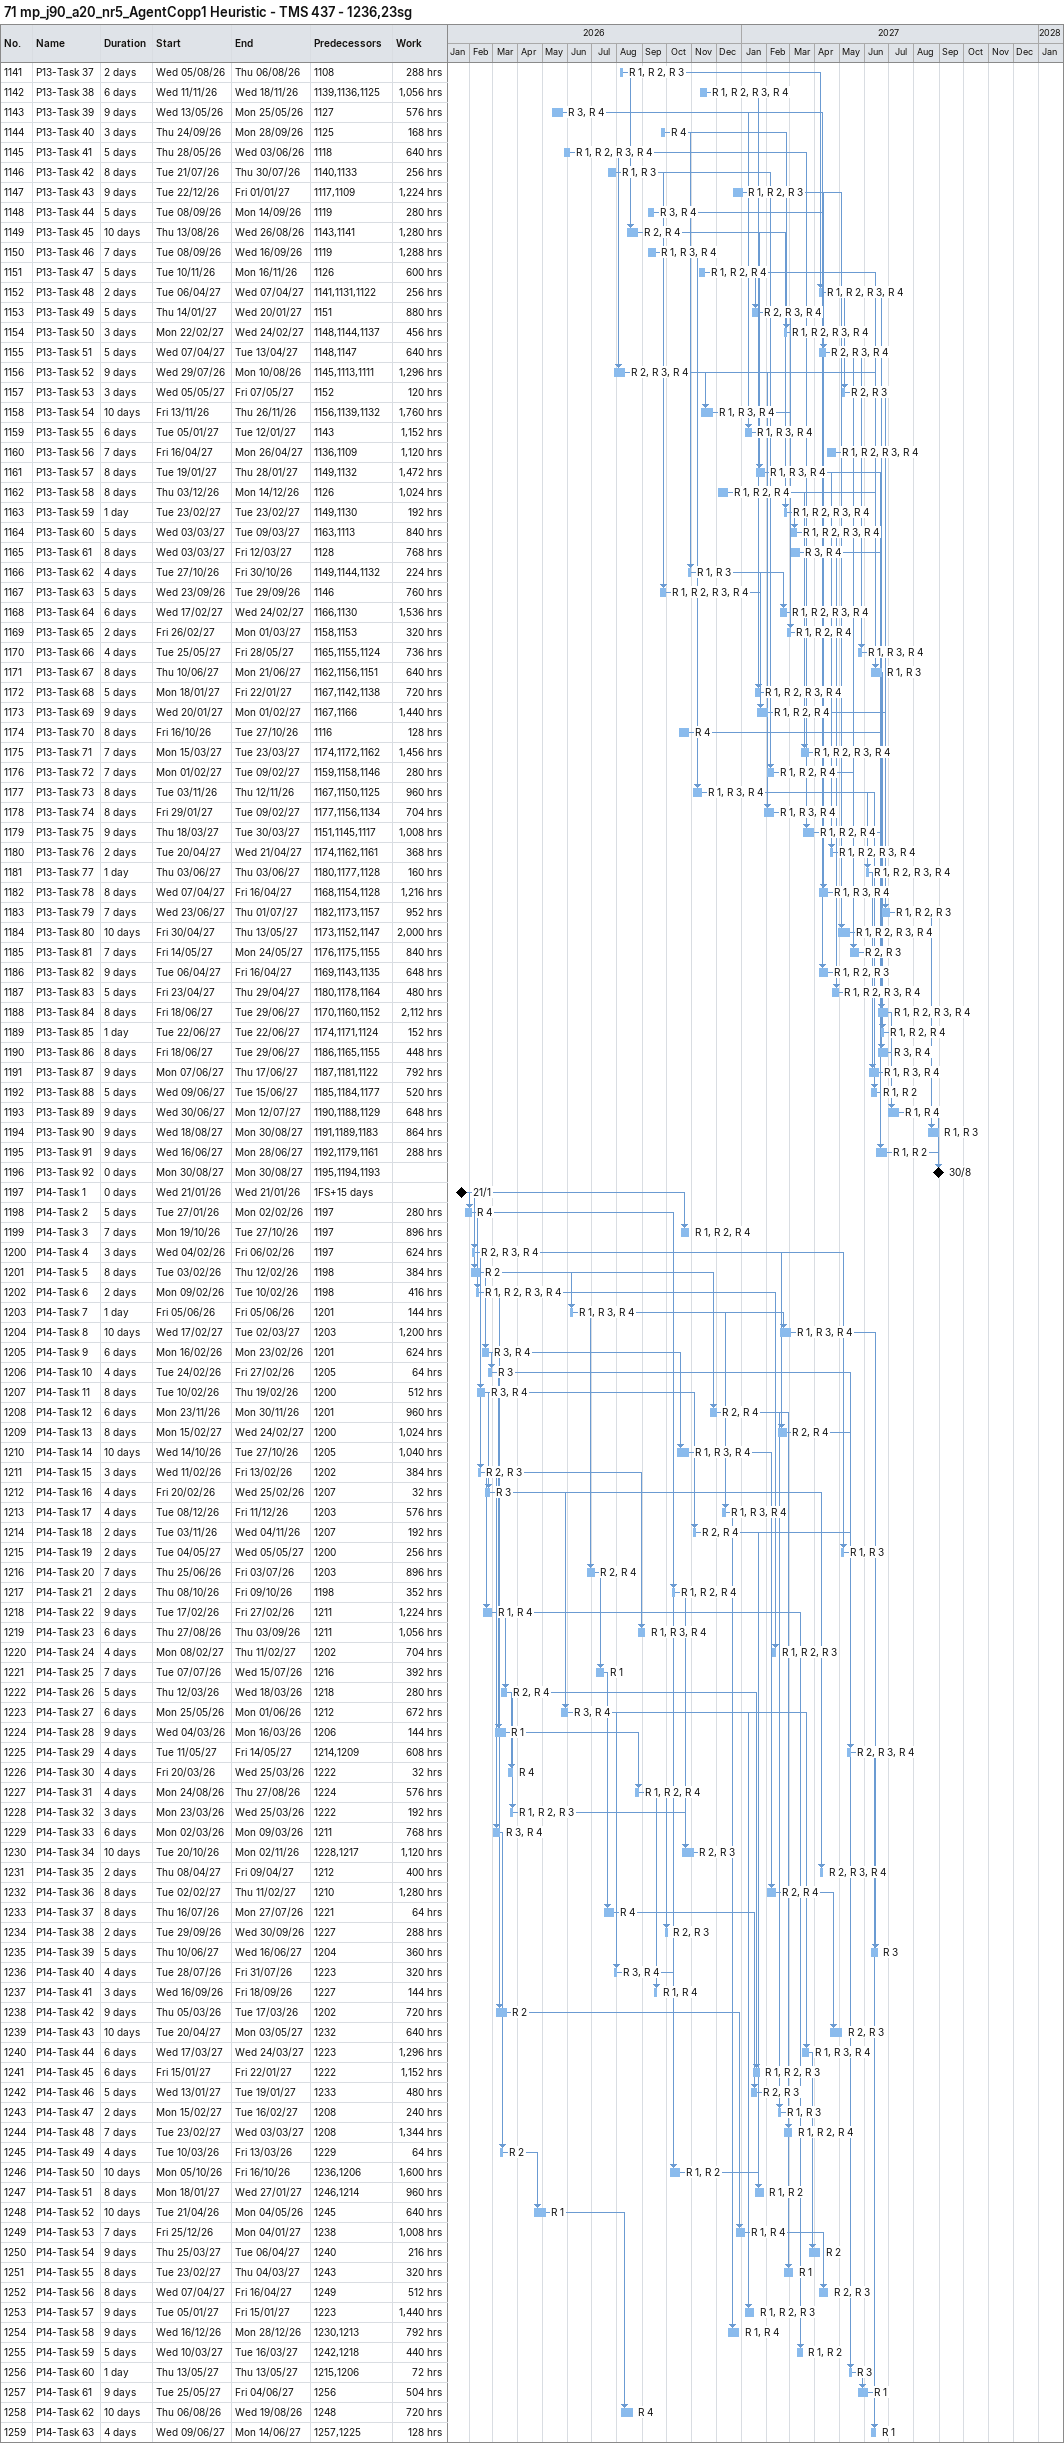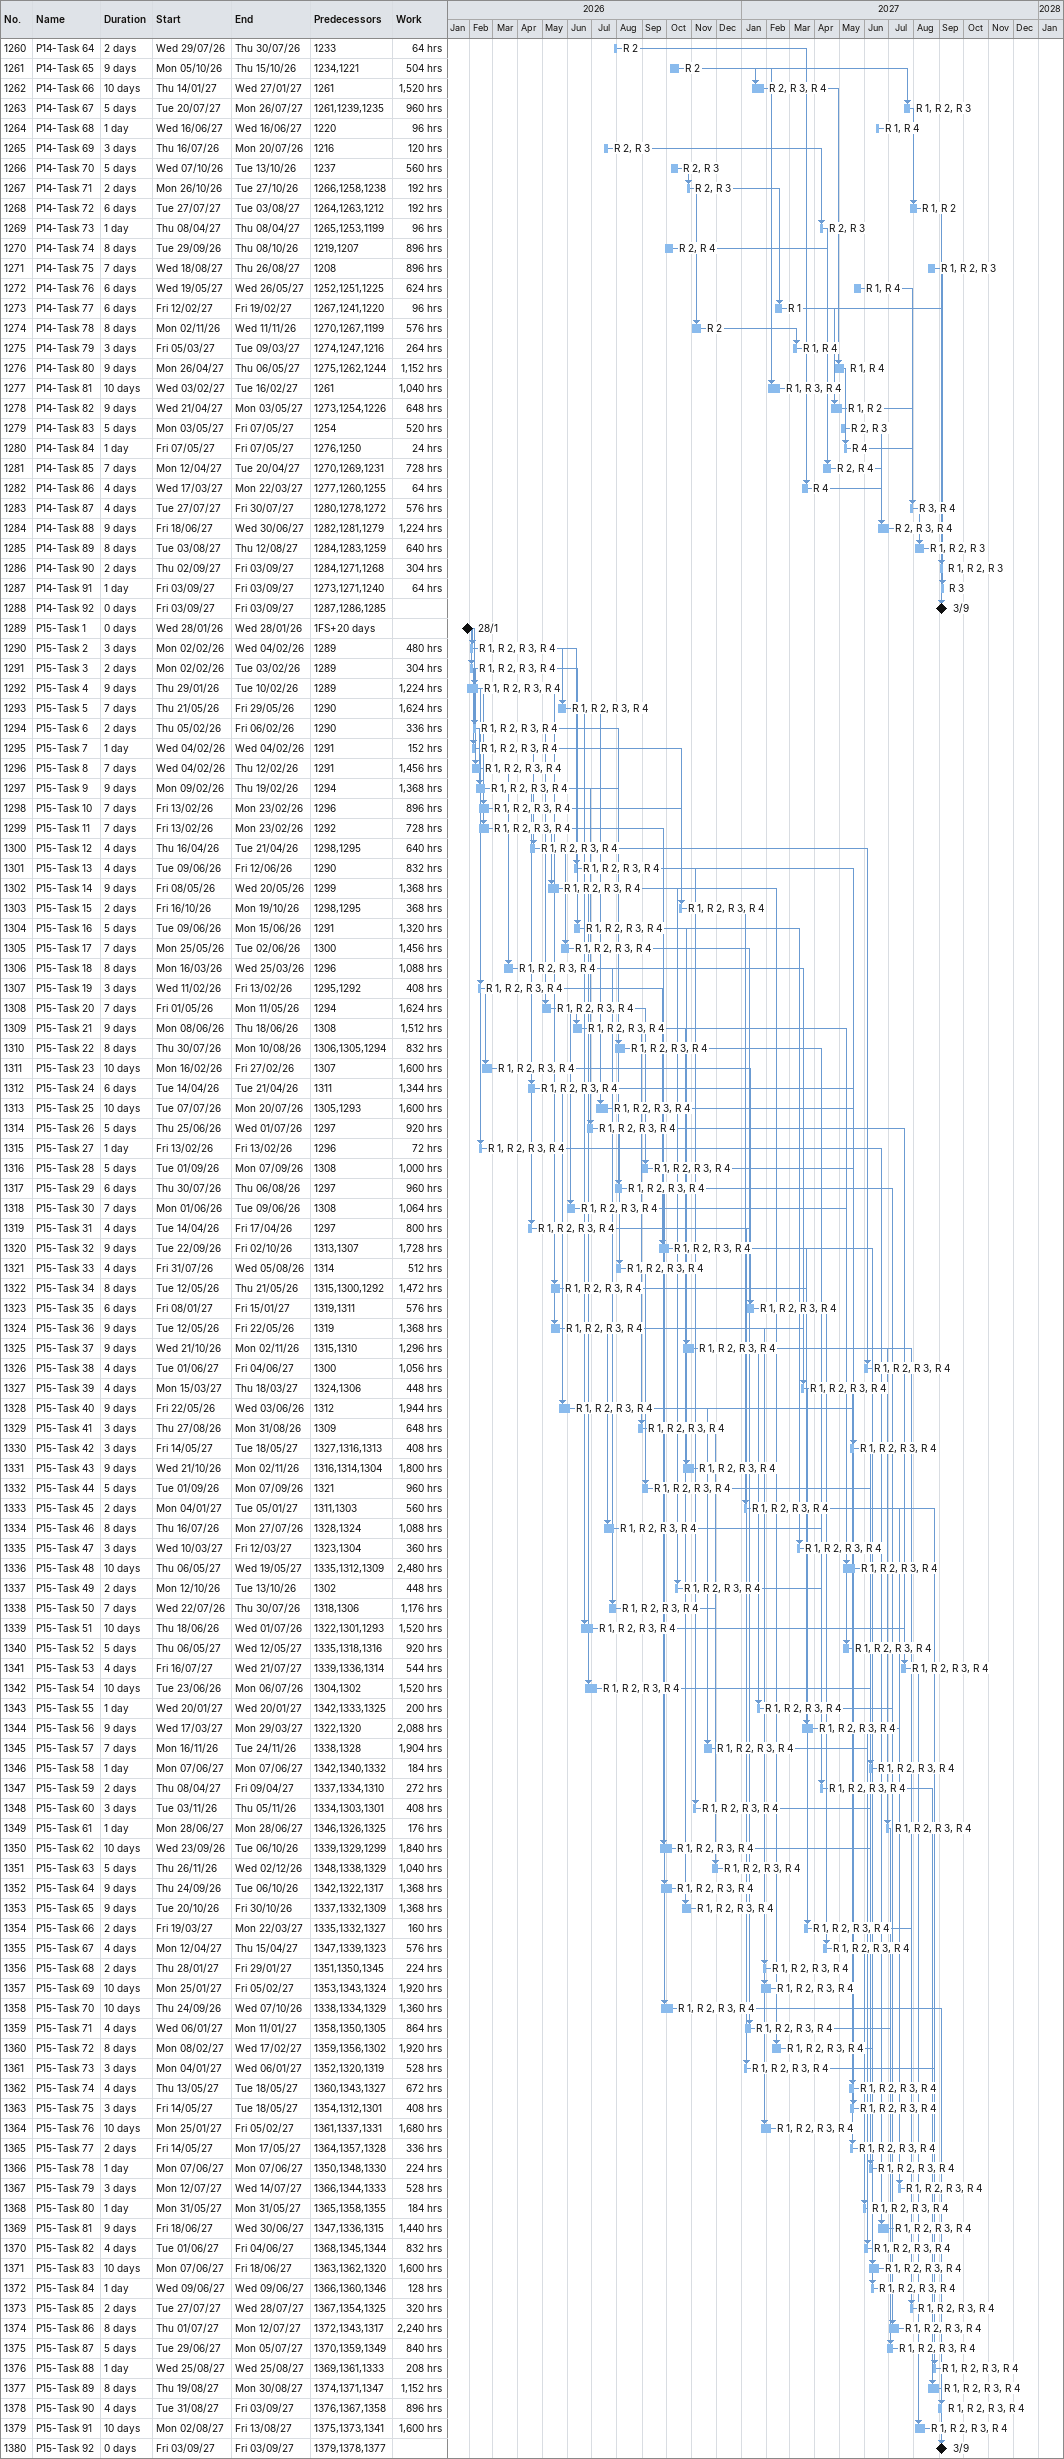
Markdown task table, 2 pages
71 mp_j90_a20_nr5_AgentCopp1 Heuristic - TMS 437 - 1236,23sg

| ID | Task | Duration | Start | Finish | Predecessors | Resources | Work (h) |
|---|---|---|---|---|---|---|---|
| 1141 | P13-Task 37 | 2d | 2026-08-05 | 2026-08-06 | 1108 | R 1, R 2, R 3 | 288 |
| 1142 | P13-Task 38 | 6d | 2026-11-11 | 2026-11-18 | 1139, 1136, 1125 | R 1, R 2, R 3, R 4 | 1056 |
| 1143 | P13-Task 39 | 9d | 2026-05-13 | 2026-05-25 | 1127 | R 3, R 4 | 576 |
| 1144 | P13-Task 40 | 3d | 2026-09-24 | 2026-09-28 | 1125 | R 4 | 168 |
| 1145 | P13-Task 41 | 5d | 2026-05-28 | 2026-06-03 | 1118 | R 1, R 2, R 3, R 4 | 640 |
| 1146 | P13-Task 42 | 8d | 2026-07-21 | 2026-07-30 | 1140, 1133 | R 1, R 3 | 256 |
| 1147 | P13-Task 43 | 9d | 2026-12-22 | 2027-01-01 | 1117, 1109 | R 1, R 2, R 3 | 1224 |
| 1148 | P13-Task 44 | 5d | 2026-09-08 | 2026-09-14 | 1119 | R 3, R 4 | 280 |
| 1149 | P13-Task 45 | 10d | 2026-08-13 | 2026-08-26 | 1143, 1141 | R 2, R 4 | 1280 |
| 1150 | P13-Task 46 | 7d | 2026-09-08 | 2026-09-16 | 1119 | R 1, R 3, R 4 | 1288 |
| 1151 | P13-Task 47 | 5d | 2026-11-10 | 2026-11-16 | 1126 | R 1, R 2, R 4 | 600 |
| 1152 | P13-Task 48 | 2d | 2027-04-06 | 2027-04-07 | 1141, 1131, 1122 | R 1, R 2, R 3, R 4 | 256 |
| 1153 | P13-Task 49 | 5d | 2027-01-14 | 2027-01-20 | 1151 | R 2, R 3, R 4 | 880 |
| 1154 | P13-Task 50 | 3d | 2027-02-22 | 2027-02-24 | 1148, 1144, 1137 | R 1, R 2, R 3, R 4 | 456 |
| 1155 | P13-Task 51 | 5d | 2027-04-07 | 2027-04-13 | 1148, 1147 | R 2, R 3, R 4 | 640 |
| 1156 | P13-Task 52 | 9d | 2026-07-29 | 2026-08-10 | 1145, 1113, 1111 | R 2, R 3, R 4 | 1296 |
| 1157 | P13-Task 53 | 3d | 2027-05-05 | 2027-05-07 | 1152 | R 2, R 3 | 120 |
| 1158 | P13-Task 54 | 10d | 2026-11-13 | 2026-11-26 | 1156, 1139, 1132 | R 1, R 3, R 4 | 1760 |
| 1159 | P13-Task 55 | 6d | 2027-01-05 | 2027-01-12 | 1143 | R 1, R 3, R 4 | 1152 |
| 1160 | P13-Task 56 | 7d | 2027-04-16 | 2027-04-26 | 1136, 1109 | R 1, R 2, R 3, R 4 | 1120 |
| 1161 | P13-Task 57 | 8d | 2027-01-19 | 2027-01-28 | 1149, 1132 | R 1, R 3, R 4 | 1472 |
| 1162 | P13-Task 58 | 8d | 2026-12-03 | 2026-12-14 | 1126 | R 1, R 2, R 4 | 1024 |
| 1163 | P13-Task 59 | 1d | 2027-02-23 | 2027-02-23 | 1149, 1130 | R 1, R 2, R 3, R 4 | 192 |
| 1164 | P13-Task 60 | 5d | 2027-03-03 | 2027-03-09 | 1163, 1113 | R 1, R 2, R 3, R 4 | 840 |
| 1165 | P13-Task 61 | 8d | 2027-03-03 | 2027-03-12 | 1128 | R 3, R 4 | 768 |
| 1166 | P13-Task 62 | 4d | 2026-10-27 | 2026-10-30 | 1149, 1144, 1132 | R 1, R 3 | 224 |
| 1167 | P13-Task 63 | 5d | 2026-09-23 | 2026-09-29 | 1146 | R 1, R 2, R 3, R 4 | 760 |
| 1168 | P13-Task 64 | 6d | 2027-02-17 | 2027-02-24 | 1166, 1130 | R 1, R 2, R 3, R 4 | 1536 |
| 1169 | P13-Task 65 | 2d | 2027-02-26 | 2027-03-01 | 1158, 1153 | R 1, R 2, R 4 | 320 |
| 1170 | P13-Task 66 | 4d | 2027-05-25 | 2027-05-28 | 1165, 1155, 1124 | R 1, R 3, R 4 | 736 |
| 1171 | P13-Task 67 | 8d | 2027-06-10 | 2027-06-21 | 1162, 1156, 1151 | R 1, R 3 | 640 |
| 1172 | P13-Task 68 | 5d | 2027-01-18 | 2027-01-22 | 1167, 1142, 1138 | R 1, R 2, R 3, R 4 | 720 |
| 1173 | P13-Task 69 | 9d | 2027-01-20 | 2027-02-01 | 1167, 1166 | R 1, R 2, R 4 | 1440 |
| 1174 | P13-Task 70 | 8d | 2026-10-16 | 2026-10-27 | 1116 | R 4 | 128 |
| 1175 | P13-Task 71 | 7d | 2027-03-15 | 2027-03-23 | 1174, 1172, 1162 | R 1, R 2, R 3, R 4 | 1456 |
| 1176 | P13-Task 72 | 7d | 2027-02-01 | 2027-02-09 | 1159, 1158, 1146 | R 1, R 2, R 4 | 280 |
| 1177 | P13-Task 73 | 8d | 2026-11-03 | 2026-11-12 | 1167, 1150, 1125 | R 1, R 3, R 4 | 960 |
| 1178 | P13-Task 74 | 8d | 2027-01-29 | 2027-02-09 | 1177, 1156, 1134 | R 1, R 3, R 4 | 704 |
| 1179 | P13-Task 75 | 9d | 2027-03-18 | 2027-03-30 | 1151, 1145, 1117 | R 1, R 2, R 4 | 1008 |
| 1180 | P13-Task 76 | 2d | 2027-04-20 | 2027-04-21 | 1174, 1162, 1161 | R 1, R 2, R 3, R 4 | 368 |
| 1181 | P13-Task 77 | 1d | 2027-06-03 | 2027-06-03 | 1180, 1177, 1128 | R 1, R 2, R 3, R 4 | 160 |
| 1182 | P13-Task 78 | 8d | 2027-04-07 | 2027-04-16 | 1168, 1154, 1128 | R 1, R 3, R 4 | 1216 |
| 1183 | P13-Task 79 | 7d | 2027-06-23 | 2027-07-01 | 1182, 1173, 1157 | R 1, R 2, R 3 | 952 |
| 1184 | P13-Task 80 | 10d | 2027-04-30 | 2027-05-13 | 1173, 1152, 1147 | R 1, R 2, R 3, R 4 | 2000 |
| 1185 | P13-Task 81 | 7d | 2027-05-14 | 2027-05-24 | 1176, 1175, 1155 | R 2, R 3 | 840 |
| 1186 | P13-Task 82 | 9d | 2027-04-06 | 2027-04-16 | 1169, 1143, 1135 | R 1, R 2, R 3 | 648 |
| 1187 | P13-Task 83 | 5d | 2027-04-23 | 2027-04-29 | 1180, 1178, 1164 | R 1, R 2, R 3, R 4 | 480 |
| 1188 | P13-Task 84 | 8d | 2027-06-18 | 2027-06-29 | 1170, 1160, 1152 | R 1, R 2, R 3, R 4 | 2112 |
| 1189 | P13-Task 85 | 1d | 2027-06-22 | 2027-06-22 | 1174, 1171, 1124 | R 1, R 2, R 4 | 152 |
| 1190 | P13-Task 86 | 8d | 2027-06-18 | 2027-06-29 | 1186, 1165, 1155 | R 3, R 4 | 448 |
| 1191 | P13-Task 87 | 9d | 2027-06-07 | 2027-06-17 | 1187, 1181, 1122 | R 1, R 3, R 4 | 792 |
| 1192 | P13-Task 88 | 5d | 2027-06-09 | 2027-06-15 | 1185, 1184, 1177 | R 1, R 2 | 520 |
| 1193 | P13-Task 89 | 9d | 2027-06-30 | 2027-07-12 | 1190, 1188, 1129 | R 1, R 4 | 648 |
| 1194 | P13-Task 90 | 9d | 2027-08-18 | 2027-08-30 | 1191, 1189, 1183 | R 1, R 3 | 864 |
| 1195 | P13-Task 91 | 9d | 2027-06-16 | 2027-06-28 | 1192, 1179, 1161 | R 1, R 2 | 288 |
| 1196 | P13-Task 92 | 0d | 2027-08-30 | 2027-08-30 | 1195, 1194, 1193 |  |  |
| 1197 | P14-Task 1 | 0d | 2026-01-21 | 2026-01-21 | 1FS+15d |  |  |
| 1198 | P14-Task 2 | 5d | 2026-01-27 | 2026-02-02 | 1197 | R 4 | 280 |
| 1199 | P14-Task 3 | 7d | 2026-10-19 | 2026-10-27 | 1197 | R 1, R 2, R 4 | 896 |
| 1200 | P14-Task 4 | 3d | 2026-02-04 | 2026-02-06 | 1197 | R 2, R 3, R 4 | 624 |
| 1201 | P14-Task 5 | 8d | 2026-02-03 | 2026-02-12 | 1198 | R 2 | 384 |
| 1202 | P14-Task 6 | 2d | 2026-02-09 | 2026-02-10 | 1198 | R 1, R 2, R 3, R 4 | 416 |
| 1203 | P14-Task 7 | 1d | 2026-06-05 | 2026-06-05 | 1201 | R 1, R 3, R 4 | 144 |
| 1204 | P14-Task 8 | 10d | 2027-02-17 | 2027-03-02 | 1203 | R 1, R 3, R 4 | 1200 |
| 1205 | P14-Task 9 | 6d | 2026-02-16 | 2026-02-23 | 1201 | R 3, R 4 | 624 |
| 1206 | P14-Task 10 | 4d | 2026-02-24 | 2026-02-27 | 1205 | R 3 | 64 |
| 1207 | P14-Task 11 | 8d | 2026-02-10 | 2026-02-19 | 1200 | R 3, R 4 | 512 |
| 1208 | P14-Task 12 | 6d | 2026-11-23 | 2026-11-30 | 1201 | R 2, R 4 | 960 |
| 1209 | P14-Task 13 | 8d | 2027-02-15 | 2027-02-24 | 1200 | R 2, R 4 | 1024 |
| 1210 | P14-Task 14 | 10d | 2026-10-14 | 2026-10-27 | 1205 | R 1, R 3, R 4 | 1040 |
| 1211 | P14-Task 15 | 3d | 2026-02-11 | 2026-02-13 | 1202 | R 2, R 3 | 384 |
| 1212 | P14-Task 16 | 4d | 2026-02-20 | 2026-02-25 | 1207 | R 3 | 32 |
| 1213 | P14-Task 17 | 4d | 2026-12-08 | 2026-12-11 | 1203 | R 1, R 3, R 4 | 576 |
| 1214 | P14-Task 18 | 2d | 2026-11-03 | 2026-11-04 | 1207 | R 2, R 4 | 192 |
| 1215 | P14-Task 19 | 2d | 2027-05-04 | 2027-05-05 | 1200 | R 1, R 3 | 256 |
| 1216 | P14-Task 20 | 7d | 2026-06-25 | 2026-07-03 | 1203 | R 2, R 4 | 896 |
| 1217 | P14-Task 21 | 2d | 2026-10-08 | 2026-10-09 | 1198 | R 1, R 2, R 4 | 352 |
| 1218 | P14-Task 22 | 9d | 2026-02-17 | 2026-02-27 | 1211 | R 1, R 4 | 1224 |
| 1219 | P14-Task 23 | 6d | 2026-08-27 | 2026-09-03 | 1211 | R 1, R 3, R 4 | 1056 |
| 1220 | P14-Task 24 | 4d | 2027-02-08 | 2027-02-11 | 1202 | R 1, R 2, R 3 | 704 |
| 1221 | P14-Task 25 | 7d | 2026-07-07 | 2026-07-15 | 1216 | R 1 | 392 |
| 1222 | P14-Task 26 | 5d | 2026-03-12 | 2026-03-18 | 1218 | R 2, R 4 | 280 |
| 1223 | P14-Task 27 | 6d | 2026-05-25 | 2026-06-01 | 1212 | R 3, R 4 | 672 |
| 1224 | P14-Task 28 | 9d | 2026-03-04 | 2026-03-16 | 1206 | R 1 | 144 |
| 1225 | P14-Task 29 | 4d | 2027-05-11 | 2027-05-14 | 1214, 1209 | R 2, R 3, R 4 | 608 |
| 1226 | P14-Task 30 | 4d | 2026-03-20 | 2026-03-25 | 1222 | R 4 | 32 |
| 1227 | P14-Task 31 | 4d | 2026-08-24 | 2026-08-27 | 1224 | R 1, R 2, R 4 | 576 |
| 1228 | P14-Task 32 | 3d | 2026-03-23 | 2026-03-25 | 1222 | R 1, R 2, R 3 | 192 |
| 1229 | P14-Task 33 | 6d | 2026-03-02 | 2026-03-09 | 1211 | R 3, R 4 | 768 |
| 1230 | P14-Task 34 | 10d | 2026-10-20 | 2026-11-02 | 1228, 1217 | R 2, R 3 | 1120 |
| 1231 | P14-Task 35 | 2d | 2027-04-08 | 2027-04-09 | 1212 | R 2, R 3, R 4 | 400 |
| 1232 | P14-Task 36 | 8d | 2027-02-02 | 2027-02-11 | 1210 | R 2, R 4 | 1280 |
| 1233 | P14-Task 37 | 8d | 2026-07-16 | 2026-07-27 | 1221 | R 4 | 64 |
| 1234 | P14-Task 38 | 2d | 2026-09-29 | 2026-09-30 | 1227 | R 2, R 3 | 288 |
| 1235 | P14-Task 39 | 5d | 2027-06-10 | 2027-06-16 | 1204 | R 3 | 360 |
| 1236 | P14-Task 40 | 4d | 2026-07-28 | 2026-07-31 | 1223 | R 3, R 4 | 320 |
| 1237 | P14-Task 41 | 3d | 2026-09-16 | 2026-09-18 | 1227 | R 1, R 4 | 144 |
| 1238 | P14-Task 42 | 9d | 2026-03-05 | 2026-03-17 | 1202 | R 2 | 720 |
| 1239 | P14-Task 43 | 10d | 2027-04-20 | 2027-05-03 | 1232 | R 2, R 3 | 640 |
| 1240 | P14-Task 44 | 6d | 2027-03-17 | 2027-03-24 | 1223 | R 1, R 3, R 4 | 1296 |
| 1241 | P14-Task 45 | 6d | 2027-01-15 | 2027-01-22 | 1222 | R 1, R 2, R 3 | 1152 |
| 1242 | P14-Task 46 | 5d | 2027-01-13 | 2027-01-19 | 1233 | R 2, R 3 | 480 |
| 1243 | P14-Task 47 | 2d | 2027-02-15 | 2027-02-16 | 1208 | R 1, R 3 | 240 |
| 1244 | P14-Task 48 | 7d | 2027-02-23 | 2027-03-03 | 1208 | R 1, R 2, R 4 | 1344 |
| 1245 | P14-Task 49 | 4d | 2026-03-10 | 2026-03-13 | 1229 | R 2 | 64 |
| 1246 | P14-Task 50 | 10d | 2026-10-05 | 2026-10-16 | 1236, 1206 | R 1, R 2 | 1600 |
| 1247 | P14-Task 51 | 8d | 2027-01-18 | 2027-01-27 | 1246, 1214 | R 1, R 2 | 960 |
| 1248 | P14-Task 52 | 10d | 2026-04-21 | 2026-05-04 | 1245 | R 1 | 640 |
| 1249 | P14-Task 53 | 7d | 2026-12-25 | 2027-01-04 | 1238 | R 1, R 4 | 1008 |
| 1250 | P14-Task 54 | 9d | 2027-03-25 | 2027-04-06 | 1240 | R 2 | 216 |
| 1251 | P14-Task 55 | 8d | 2027-02-23 | 2027-03-04 | 1243 | R 1 | 320 |
| 1252 | P14-Task 56 | 8d | 2027-04-07 | 2027-04-16 | 1249 | R 2, R 3 | 512 |
| 1253 | P14-Task 57 | 9d | 2027-01-05 | 2027-01-15 | 1223 | R 1, R 2, R 3 | 1440 |
| 1254 | P14-Task 58 | 9d | 2026-12-16 | 2026-12-28 | 1230, 1213 | R 1, R 4 | 792 |
| 1255 | P14-Task 59 | 5d | 2027-03-10 | 2027-03-16 | 1242, 1218 | R 1, R 2 | 440 |
| 1256 | P14-Task 60 | 1d | 2027-05-13 | 2027-05-13 | 1215, 1206 | R 3 | 72 |
| 1257 | P14-Task 61 | 9d | 2027-05-25 | 2027-06-04 | 1256 | R 1 | 504 |
| 1258 | P14-Task 62 | 10d | 2026-08-06 | 2026-08-19 | 1248 | R 4 | 720 |
| 1259 | P14-Task 63 | 4d | 2027-06-09 | 2027-06-14 | 1257, 1225 | R 1 | 128 |
| 1260 | P14-Task 64 | 2d | 2026-07-29 | 2026-07-30 | 1233 | R 2 | 64 |
| 1261 | P14-Task 65 | 9d | 2026-10-05 | 2026-10-15 | 1234, 1221 | R 2 | 504 |
| 1262 | P14-Task 66 | 10d | 2027-01-14 | 2027-01-27 | 1261 | R 2, R 3, R 4 | 1520 |
| 1263 | P14-Task 67 | 5d | 2027-07-20 | 2027-07-26 | 1261, 1239, 1235 | R 1, R 2, R 3 | 960 |
| 1264 | P14-Task 68 | 1d | 2027-06-16 | 2027-06-16 | 1220 | R 1, R 4 | 96 |
| 1265 | P14-Task 69 | 3d | 2026-07-16 | 2026-07-20 | 1216 | R 2, R 3 | 120 |
| 1266 | P14-Task 70 | 5d | 2026-10-07 | 2026-10-13 | 1237 | R 2, R 3 | 560 |
| 1267 | P14-Task 71 | 2d | 2026-10-26 | 2026-10-27 | 1266, 1258, 1238 | R 2, R 3 | 192 |
| 1268 | P14-Task 72 | 6d | 2027-07-27 | 2027-08-03 | 1264, 1263, 1212 | R 1, R 2 | 192 |
| 1269 | P14-Task 73 | 1d | 2027-04-08 | 2027-04-08 | 1265, 1253, 1199 | R 2, R 3 | 96 |
| 1270 | P14-Task 74 | 8d | 2026-09-29 | 2026-10-08 | 1219, 1207 | R 2, R 4 | 896 |
| 1271 | P14-Task 75 | 7d | 2027-08-18 | 2027-08-26 | 1208 | R 1, R 2, R 3 | 896 |
| 1272 | P14-Task 76 | 6d | 2027-05-19 | 2027-05-26 | 1252, 1251, 1225 | R 1, R 4 | 624 |
| 1273 | P14-Task 77 | 6d | 2027-02-12 | 2027-02-19 | 1267, 1241, 1220 | R 1 | 96 |
| 1274 | P14-Task 78 | 8d | 2026-11-02 | 2026-11-11 | 1270, 1267, 1199 | R 2 | 576 |
| 1275 | P14-Task 79 | 3d | 2027-03-05 | 2027-03-09 | 1274, 1247, 1216 | R 1, R 4 | 264 |
| 1276 | P14-Task 80 | 9d | 2027-04-26 | 2027-05-06 | 1275, 1262, 1244 | R 1, R 4 | 1152 |
| 1277 | P14-Task 81 | 10d | 2027-02-03 | 2027-02-16 | 1261 | R 1, R 3, R 4 | 1040 |
| 1278 | P14-Task 82 | 9d | 2027-04-21 | 2027-05-03 | 1273, 1254, 1226 | R 1, R 2 | 648 |
| 1279 | P14-Task 83 | 5d | 2027-05-03 | 2027-05-07 | 1254 | R 2, R 3 | 520 |
| 1280 | P14-Task 84 | 1d | 2027-05-07 | 2027-05-07 | 1276, 1250 | R 4 | 24 |
| 1281 | P14-Task 85 | 7d | 2027-04-12 | 2027-04-20 | 1270, 1269, 1231 | R 2, R 4 | 728 |
| 1282 | P14-Task 86 | 4d | 2027-03-17 | 2027-03-22 | 1277, 1260, 1255 | R 4 | 64 |
| 1283 | P14-Task 87 | 4d | 2027-07-27 | 2027-07-30 | 1280, 1278, 1272 | R 3, R 4 | 576 |
| 1284 | P14-Task 88 | 9d | 2027-06-18 | 2027-06-30 | 1282, 1281, 1279 | R 2, R 3, R 4 | 1224 |
| 1285 | P14-Task 89 | 8d | 2027-08-03 | 2027-08-12 | 1284, 1283, 1259 | R 1, R 2, R 3 | 640 |
| 1286 | P14-Task 90 | 2d | 2027-09-02 | 2027-09-03 | 1284, 1271, 1268 | R 1, R 2, R 3 | 304 |
| 1287 | P14-Task 91 | 1d | 2027-09-03 | 2027-09-03 | 1273, 1271, 1240 | R 3 | 64 |
| 1288 | P14-Task 92 | 0d | 2027-09-03 | 2027-09-03 | 1287, 1286, 1285 |  |  |
| 1289 | P15-Task 1 | 0d | 2026-01-28 | 2026-01-28 | 1FS+20d |  |  |
| 1290 | P15-Task 2 | 3d | 2026-02-02 | 2026-02-04 | 1289 | R 1, R 2, R 3, R 4 | 480 |
| 1291 | P15-Task 3 | 2d | 2026-02-02 | 2026-02-03 | 1289 | R 1, R 2, R 3, R 4 | 304 |
| 1292 | P15-Task 4 | 9d | 2026-01-29 | 2026-02-10 | 1289 | R 1, R 2, R 3, R 4 | 1224 |
| 1293 | P15-Task 5 | 7d | 2026-05-21 | 2026-05-29 | 1290 | R 1, R 2, R 3, R 4 | 1624 |
| 1294 | P15-Task 6 | 2d | 2026-02-05 | 2026-02-06 | 1290 | R 1, R 2, R 3, R 4 | 336 |
| 1295 | P15-Task 7 | 1d | 2026-02-04 | 2026-02-04 | 1291 | R 1, R 2, R 3, R 4 | 152 |
| 1296 | P15-Task 8 | 7d | 2026-02-04 | 2026-02-12 | 1291 | R 1, R 2, R 3, R 4 | 1456 |
| 1297 | P15-Task 9 | 9d | 2026-02-09 | 2026-02-19 | 1294 | R 1, R 2, R 3, R 4 | 1368 |
| 1298 | P15-Task 10 | 7d | 2026-02-13 | 2026-02-23 | 1296 | R 1, R 2, R 3, R 4 | 896 |
| 1299 | P15-Task 11 | 7d | 2026-02-13 | 2026-02-23 | 1292 | R 1, R 2, R 3, R 4 | 728 |
| 1300 | P15-Task 12 | 4d | 2026-04-16 | 2026-04-21 | 1298, 1295 | R 1, R 2, R 3, R 4 | 640 |
| 1301 | P15-Task 13 | 4d | 2026-06-09 | 2026-06-12 | 1290 | R 1, R 2, R 3, R 4 | 832 |
| 1302 | P15-Task 14 | 9d | 2026-05-08 | 2026-05-20 | 1299 | R 1, R 2, R 3, R 4 | 1368 |
| 1303 | P15-Task 15 | 2d | 2026-10-16 | 2026-10-19 | 1298, 1295 | R 1, R 2, R 3, R 4 | 368 |
| 1304 | P15-Task 16 | 5d | 2026-06-09 | 2026-06-15 | 1291 | R 1, R 2, R 3, R 4 | 1320 |
| 1305 | P15-Task 17 | 7d | 2026-05-25 | 2026-06-02 | 1300 | R 1, R 2, R 3, R 4 | 1456 |
| 1306 | P15-Task 18 | 8d | 2026-03-16 | 2026-03-25 | 1296 | R 1, R 2, R 3, R 4 | 1088 |
| 1307 | P15-Task 19 | 3d | 2026-02-11 | 2026-02-13 | 1295, 1292 | R 1, R 2, R 3, R 4 | 408 |
| 1308 | P15-Task 20 | 7d | 2026-05-01 | 2026-05-11 | 1294 | R 1, R 2, R 3, R 4 | 1624 |
| 1309 | P15-Task 21 | 9d | 2026-06-08 | 2026-06-18 | 1308 | R 1, R 2, R 3, R 4 | 1512 |
| 1310 | P15-Task 22 | 8d | 2026-07-30 | 2026-08-10 | 1306, 1305, 1294 | R 1, R 2, R 3, R 4 | 832 |
| 1311 | P15-Task 23 | 10d | 2026-02-16 | 2026-02-27 | 1307 | R 1, R 2, R 3, R 4 | 1600 |
| 1312 | P15-Task 24 | 6d | 2026-04-14 | 2026-04-21 | 1311 | R 1, R 2, R 3, R 4 | 1344 |
| 1313 | P15-Task 25 | 10d | 2026-07-07 | 2026-07-20 | 1305, 1293 | R 1, R 2, R 3, R 4 | 1600 |
| 1314 | P15-Task 26 | 5d | 2026-06-25 | 2026-07-01 | 1297 | R 1, R 2, R 3, R 4 | 920 |
| 1315 | P15-Task 27 | 1d | 2026-02-13 | 2026-02-13 | 1296 | R 1, R 2, R 3, R 4 | 72 |
| 1316 | P15-Task 28 | 5d | 2026-09-01 | 2026-09-07 | 1308 | R 1, R 2, R 3, R 4 | 1000 |
| 1317 | P15-Task 29 | 6d | 2026-07-30 | 2026-08-06 | 1297 | R 1, R 2, R 3, R 4 | 960 |
| 1318 | P15-Task 30 | 7d | 2026-06-01 | 2026-06-09 | 1308 | R 1, R 2, R 3, R 4 | 1064 |
| 1319 | P15-Task 31 | 4d | 2026-04-14 | 2026-04-17 | 1297 | R 1, R 2, R 3, R 4 | 800 |
| 1320 | P15-Task 32 | 9d | 2026-09-22 | 2026-10-02 | 1313, 1307 | R 1, R 2, R 3, R 4 | 1728 |
| 1321 | P15-Task 33 | 4d | 2026-07-31 | 2026-08-05 | 1314 | R 1, R 2, R 3, R 4 | 512 |
| 1322 | P15-Task 34 | 8d | 2026-05-12 | 2026-05-21 | 1315, 1300, 1292 | R 1, R 2, R 3, R 4 | 1472 |
| 1323 | P15-Task 35 | 6d | 2027-01-08 | 2027-01-15 | 1319, 1311 | R 1, R 2, R 3, R 4 | 576 |
| 1324 | P15-Task 36 | 9d | 2026-05-12 | 2026-05-22 | 1319 | R 1, R 2, R 3, R 4 | 1368 |
| 1325 | P15-Task 37 | 9d | 2026-10-21 | 2026-11-02 | 1315, 1310 | R 1, R 2, R 3, R 4 | 1296 |
| 1326 | P15-Task 38 | 4d | 2027-06-01 | 2027-06-04 | 1300 | R 1, R 2, R 3, R 4 | 1056 |
| 1327 | P15-Task 39 | 4d | 2027-03-15 | 2027-03-18 | 1324, 1306 | R 1, R 2, R 3, R 4 | 448 |
| 1328 | P15-Task 40 | 9d | 2026-05-22 | 2026-06-03 | 1312 | R 1, R 2, R 3, R 4 | 1944 |
| 1329 | P15-Task 41 | 3d | 2026-08-27 | 2026-08-31 | 1309 | R 1, R 2, R 3, R 4 | 648 |
| 1330 | P15-Task 42 | 3d | 2027-05-14 | 2027-05-18 | 1327, 1316, 1313 | R 1, R 2, R 3, R 4 | 408 |
| 1331 | P15-Task 43 | 9d | 2026-10-21 | 2026-11-02 | 1316, 1314, 1304 | R 1, R 2, R 3, R 4 | 1800 |
| 1332 | P15-Task 44 | 5d | 2026-09-01 | 2026-09-07 | 1321 | R 1, R 2, R 3, R 4 | 960 |
| 1333 | P15-Task 45 | 2d | 2027-01-04 | 2027-01-05 | 1311, 1303 | R 1, R 2, R 3, R 4 | 560 |
| 1334 | P15-Task 46 | 8d | 2026-07-16 | 2026-07-27 | 1328, 1324 | R 1, R 2, R 3, R 4 | 1088 |
| 1335 | P15-Task 47 | 3d | 2027-03-10 | 2027-03-12 | 1323, 1304 | R 1, R 2, R 3, R 4 | 360 |
| 1336 | P15-Task 48 | 10d | 2027-05-06 | 2027-05-19 | 1335, 1312, 1309 | R 1, R 2, R 3, R 4 | 2480 |
| 1337 | P15-Task 49 | 2d | 2026-10-12 | 2026-10-13 | 1302 | R 1, R 2, R 3, R 4 | 448 |
| 1338 | P15-Task 50 | 7d | 2026-07-22 | 2026-07-30 | 1318, 1306 | R 1, R 2, R 3, R 4 | 1176 |
| 1339 | P15-Task 51 | 10d | 2026-06-18 | 2026-07-01 | 1322, 1301, 1293 | R 1, R 2, R 3, R 4 | 1520 |
| 1340 | P15-Task 52 | 5d | 2027-05-06 | 2027-05-12 | 1335, 1318, 1316 | R 1, R 2, R 3, R 4 | 920 |
| 1341 | P15-Task 53 | 4d | 2027-07-16 | 2027-07-21 | 1339, 1336, 1314 | R 1, R 2, R 3, R 4 | 544 |
| 1342 | P15-Task 54 | 10d | 2026-06-23 | 2026-07-06 | 1304, 1302 | R 1, R 2, R 3, R 4 | 1520 |
| 1343 | P15-Task 55 | 1d | 2027-01-20 | 2027-01-20 | 1342, 1333, 1325 | R 1, R 2, R 3, R 4 | 200 |
| 1344 | P15-Task 56 | 9d | 2027-03-17 | 2027-03-29 | 1322, 1320 | R 1, R 2, R 3, R 4 | 2088 |
| 1345 | P15-Task 57 | 7d | 2026-11-16 | 2026-11-24 | 1338, 1328 | R 1, R 2, R 3, R 4 | 1904 |
| 1346 | P15-Task 58 | 1d | 2027-06-07 | 2027-06-07 | 1342, 1340, 1332 | R 1, R 2, R 3, R 4 | 184 |
| 1347 | P15-Task 59 | 2d | 2027-04-08 | 2027-04-09 | 1337, 1334, 1310 | R 1, R 2, R 3, R 4 | 272 |
| 1348 | P15-Task 60 | 3d | 2026-11-03 | 2026-11-05 | 1334, 1303, 1301 | R 1, R 2, R 3, R 4 | 408 |
| 1349 | P15-Task 61 | 1d | 2027-06-28 | 2027-06-28 | 1346, 1326, 1325 | R 1, R 2, R 3, R 4 | 176 |
| 1350 | P15-Task 62 | 10d | 2026-09-23 | 2026-10-06 | 1339, 1329, 1299 | R 1, R 2, R 3, R 4 | 1840 |
| 1351 | P15-Task 63 | 5d | 2026-11-26 | 2026-12-02 | 1348, 1338, 1329 | R 1, R 2, R 3, R 4 | 1040 |
| 1352 | P15-Task 64 | 9d | 2026-09-24 | 2026-10-06 | 1342, 1322, 1317 | R 1, R 2, R 3, R 4 | 1368 |
| 1353 | P15-Task 65 | 9d | 2026-10-20 | 2026-10-30 | 1337, 1332, 1309 | R 1, R 2, R 3, R 4 | 1368 |
| 1354 | P15-Task 66 | 2d | 2027-03-19 | 2027-03-22 | 1335, 1332, 1327 | R 1, R 2, R 3, R 4 | 160 |
| 1355 | P15-Task 67 | 4d | 2027-04-12 | 2027-04-15 | 1347, 1339, 1323 | R 1, R 2, R 3, R 4 | 576 |
| 1356 | P15-Task 68 | 2d | 2027-01-28 | 2027-01-29 | 1351, 1350, 1345 | R 1, R 2, R 3, R 4 | 224 |
| 1357 | P15-Task 69 | 10d | 2027-01-25 | 2027-02-05 | 1353, 1343, 1324 | R 1, R 2, R 3, R 4 | 1920 |
| 1358 | P15-Task 70 | 10d | 2026-09-24 | 2026-10-07 | 1338, 1334, 1329 | R 1, R 2, R 3, R 4 | 1360 |
| 1359 | P15-Task 71 | 4d | 2027-01-06 | 2027-01-11 | 1358, 1350, 1305 | R 1, R 2, R 3, R 4 | 864 |
| 1360 | P15-Task 72 | 8d | 2027-02-08 | 2027-02-17 | 1359, 1356, 1302 | R 1, R 2, R 3, R 4 | 1920 |
| 1361 | P15-Task 73 | 3d | 2027-01-04 | 2027-01-06 | 1352, 1320, 1319 | R 1, R 2, R 3, R 4 | 528 |
| 1362 | P15-Task 74 | 4d | 2027-05-13 | 2027-05-18 | 1360, 1343, 1327 | R 1, R 2, R 3, R 4 | 672 |
| 1363 | P15-Task 75 | 3d | 2027-05-14 | 2027-05-18 | 1354, 1312, 1301 | R 1, R 2, R 3, R 4 | 408 |
| 1364 | P15-Task 76 | 10d | 2027-01-25 | 2027-02-05 | 1361, 1337, 1331 | R 1, R 2, R 3, R 4 | 1680 |
| 1365 | P15-Task 77 | 2d | 2027-05-14 | 2027-05-17 | 1364, 1357, 1328 | R 1, R 2, R 3, R 4 | 336 |
| 1366 | P15-Task 78 | 1d | 2027-06-07 | 2027-06-07 | 1350, 1348, 1330 | R 1, R 2, R 3, R 4 | 224 |
| 1367 | P15-Task 79 | 3d | 2027-07-12 | 2027-07-14 | 1366, 1344, 1333 | R 1, R 2, R 3, R 4 | 528 |
| 1368 | P15-Task 80 | 1d | 2027-05-31 | 2027-05-31 | 1365, 1358, 1355 | R 1, R 2, R 3, R 4 | 184 |
| 1369 | P15-Task 81 | 9d | 2027-06-18 | 2027-06-30 | 1347, 1336, 1315 | R 1, R 2, R 3, R 4 | 1440 |
| 1370 | P15-Task 82 | 4d | 2027-06-01 | 2027-06-04 | 1368, 1345, 1344 | R 1, R 2, R 3, R 4 | 832 |
| 1371 | P15-Task 83 | 10d | 2027-06-07 | 2027-06-18 | 1363, 1362, 1320 | R 1, R 2, R 3, R 4 | 1600 |
| 1372 | P15-Task 84 | 1d | 2027-06-09 | 2027-06-09 | 1366, 1360, 1346 | R 1, R 2, R 3, R 4 | 128 |
| 1373 | P15-Task 85 | 2d | 2027-07-27 | 2027-07-28 | 1367, 1354, 1325 | R 1, R 2, R 3, R 4 | 320 |
| 1374 | P15-Task 86 | 8d | 2027-07-01 | 2027-07-12 | 1372, 1343, 1317 | R 1, R 2, R 3, R 4 | 2240 |
| 1375 | P15-Task 87 | 5d | 2027-06-29 | 2027-07-05 | 1370, 1359, 1349 | R 1, R 2, R 3, R 4 | 840 |
| 1376 | P15-Task 88 | 1d | 2027-08-25 | 2027-08-25 | 1369, 1361, 1333 | R 1, R 2, R 3, R 4 | 208 |
| 1377 | P15-Task 89 | 8d | 2027-08-19 | 2027-08-30 | 1374, 1371, 1347 | R 1, R 2, R 3, R 4 | 1152 |
| 1378 | P15-Task 90 | 4d | 2027-08-31 | 2027-09-03 | 1376, 1367, 1358 | R 1, R 2, R 3, R 4 | 896 |
| 1379 | P15-Task 91 | 10d | 2027-08-02 | 2027-08-13 | 1375, 1373, 1341 | R 1, R 2, R 3, R 4 | 1600 |
| 1380 | P15-Task 92 | 0d | 2027-09-03 | 2027-09-03 | 1379, 1378, 1377 |  |  |
